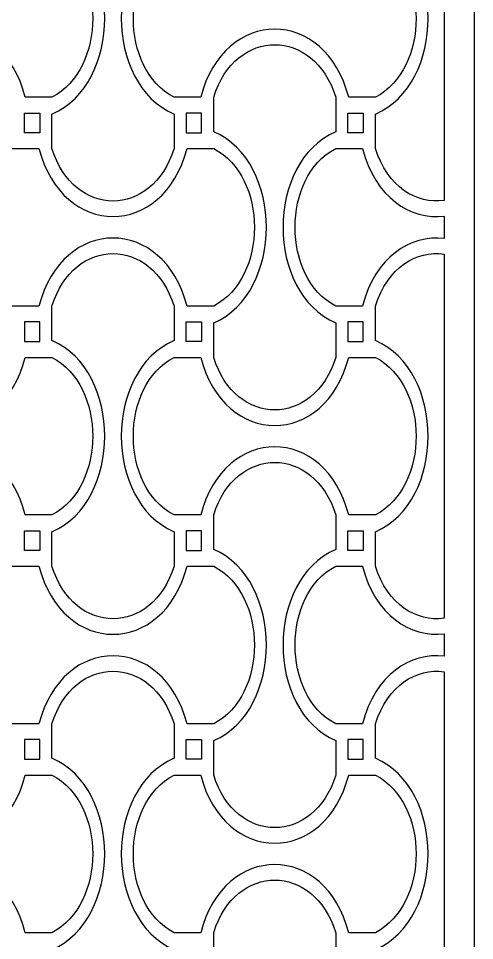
# Model space of a CAD drawing. Header units: centimetres. Extents: x -20.1 to -15.4, y -9 to 9.
# Drawn here: x -17.61 to -15.357, y -4.592 to -0.039 of the extents above; entities that cross this region are included whole.
import ezdxf

# ---------------------------------------------------------------- set-up
doc = ezdxf.new("R2010")
doc.units = ezdxf.units.CM
doc.header["$MEASUREMENT"] = 0
doc.layers.add('layer 1', color=7, linetype='Continuous')

msp = doc.modelspace()

# ---------------------------------------------------------------- linework, layer by layer
at = {"layer": 'layer 1', "color": 250}
for points, knots in [([(-20.08999, -9.00021), (-20.08999, -9.00021), (-20.08999, 9.00076), (-20.08999, 9.00076), (-20.08999, 9.00076), (-20.08999, 9.00076), (-15.35662, 9.00076), (-15.35662, 9.00076), (-15.35662, 9.00076), (-15.35662, 9.00076), (-15.35662, -9.00021), (-15.35662, -9.00021), (-15.35662, -9.00021), (-15.35662, -9.00021), (-20.08999, -9.00021), (-20.08999, -9.00021)], [0, 0, 0, 0, 0.2, 0.2, 0.2, 0.2, 0.4, 0.4, 0.4, 0.4, 0.6, 0.6, 0.6, 0.6, 1, 1, 1, 1]), ([(-16.84145, -0.68084), (-16.84145, -0.68084), (-16.84145, -0.51075), (-16.84145, -0.51075), (-16.84145, -0.51075), (-17.18865, -0.36174), (-17.18865, 0.28445), (-16.84145, 0.43345), (-16.84145, 0.43345), (-16.84145, 0.43345), (-16.84145, 0.60355), (-16.84145, 0.60355), (-16.84145, 0.60355), (-16.94957, 0.94969), (-17.33631, 0.94969), (-17.44443, 0.60355), (-17.44443, 0.60355), (-17.44443, 0.60355), (-17.44443, 0.43345), (-17.44443, 0.43345), (-17.44443, 0.43345), (-17.09723, 0.28445), (-17.09723, -0.36174), (-17.44443, -0.51075), (-17.44443, -0.51075), (-17.44443, -0.51075), (-17.44443, -0.68084), (-17.44443, -0.68084), (-17.44443, -0.68084), (-17.44443, -0.68084), (-17.44443, -0.68084), (-17.44443, -0.68084), (-17.44443, -0.68084), (-17.33631, -1.02699), (-16.94957, -1.02699), (-16.84145, -0.68084)], [0, 0, 0, 0, 0.1, 0.1, 0.1, 0.1, 0.2, 0.2, 0.2, 0.2, 0.3, 0.3, 0.3, 0.3, 0.4, 0.4, 0.4, 0.4, 0.5, 0.5, 0.5, 0.5, 0.6, 0.6, 0.6, 0.6, 0.7, 0.7, 0.7, 0.7, 0.8, 0.8, 0.8, 0.8, 1, 1, 1, 1]), ([(-15.50737, -0.93772), (-15.50737, -0.93772), (-15.50737, 0.86042), (-15.50737, 0.86042), (-15.50737, 0.86042), (-15.64287, 0.87983), (-15.78698, 0.79423), (-15.84654, 0.60355), (-15.84654, 0.60355), (-15.84654, 0.60355), (-15.84654, 0.43345), (-15.84654, 0.43345), (-15.84654, 0.43345), (-15.49934, 0.28445), (-15.49934, -0.36174), (-15.84654, -0.51075), (-15.84654, -0.51075), (-15.84654, -0.51075), (-15.84654, -0.68084), (-15.84654, -0.68084), (-15.84654, -0.68084), (-15.84654, -0.68084), (-15.84654, -0.68084), (-15.84654, -0.68084), (-15.84654, -0.68084), (-15.78698, -0.87153), (-15.64287, -0.95713), (-15.50737, -0.93772)], [0, 0, 0, 0, 0.125, 0.125, 0.125, 0.125, 0.25, 0.25, 0.25, 0.25, 0.375, 0.375, 0.375, 0.375, 0.5, 0.5, 0.5, 0.5, 0.625, 0.625, 0.625, 0.625, 0.75, 0.75, 0.75, 0.75, 1, 1, 1, 1]), ([(-18.43934, -0.42786), (-18.43934, -0.42786), (-18.30758, -0.42786), (-18.30758, -0.42786), (-18.30758, -0.42786), (-18.19216, 0.02036), (-17.69161, 0.02036), (-17.57619, -0.42786), (-17.57619, -0.42786), (-17.57619, -0.42786), (-17.44443, -0.42786), (-17.44443, -0.42786), (-17.44443, -0.42786), (-17.1763, -0.28828), (-17.1763, 0.21099), (-17.44443, 0.35056), (-17.44443, 0.35056), (-17.44443, 0.35056), (-17.57619, 0.35056), (-17.57619, 0.35056), (-17.57619, 0.35056), (-17.69161, -0.09766), (-18.19216, -0.09766), (-18.30758, 0.35056), (-18.30758, 0.35056), (-18.30758, 0.35056), (-18.43934, 0.35056), (-18.43934, 0.35056), (-18.43934, 0.35056), (-18.43934, 0.35056), (-18.43934, 0.35056), (-18.43934, 0.35056), (-18.43934, 0.35056), (-18.70746, 0.21099), (-18.70746, -0.28828), (-18.43934, -0.42786)], [0, 0, 0, 0, 0.1, 0.1, 0.1, 0.1, 0.2, 0.2, 0.2, 0.2, 0.3, 0.3, 0.3, 0.3, 0.4, 0.4, 0.4, 0.4, 0.5, 0.5, 0.5, 0.5, 0.6, 0.6, 0.6, 0.6, 0.7, 0.7, 0.7, 0.7, 0.8, 0.8, 0.8, 0.8, 1, 1, 1, 1]), ([(-16.84145, -0.42786), (-16.84145, -0.42786), (-16.70969, -0.42786), (-16.70969, -0.42786), (-16.70969, -0.42786), (-16.59427, 0.02036), (-16.09372, 0.02036), (-15.9783, -0.42786), (-15.9783, -0.42786), (-15.9783, -0.42786), (-15.84654, -0.42786), (-15.84654, -0.42786), (-15.84654, -0.42786), (-15.57841, -0.28828), (-15.57841, 0.21099), (-15.84654, 0.35056), (-15.84654, 0.35056), (-15.84654, 0.35056), (-15.9783, 0.35056), (-15.9783, 0.35056), (-15.9783, 0.35056), (-16.09372, -0.09766), (-16.59427, -0.09766), (-16.70969, 0.35056), (-16.70969, 0.35056), (-16.70969, 0.35056), (-16.84145, 0.35056), (-16.84145, 0.35056), (-16.84145, 0.35056), (-16.84145, 0.35056), (-16.84145, 0.35056), (-16.84145, 0.35056), (-16.84145, 0.35056), (-17.10958, 0.21099), (-17.10958, -0.28828), (-16.84145, -0.42786)], [0, 0, 0, 0, 0.1, 0.1, 0.1, 0.1, 0.2, 0.2, 0.2, 0.2, 0.3, 0.3, 0.3, 0.3, 0.4, 0.4, 0.4, 0.4, 0.5, 0.5, 0.5, 0.5, 0.6, 0.6, 0.6, 0.6, 0.7, 0.7, 0.7, 0.7, 0.8, 0.8, 0.8, 0.8, 1, 1, 1, 1]), ([(-16.64548, -0.42786), (-16.64548, -0.42786), (-16.64548, -0.59795), (-16.64548, -0.59795), (-16.64548, -0.59795), (-16.29829, -0.74696), (-16.29829, -1.39315), (-16.64548, -1.54215), (-16.64548, -1.54215), (-16.64548, -1.54215), (-16.64548, -1.71225), (-16.64548, -1.71225), (-16.64548, -1.71225), (-16.53736, -2.05839), (-16.15063, -2.05839), (-16.04251, -1.71225), (-16.04251, -1.71225), (-16.04251, -1.71225), (-16.04251, -1.71225), (-16.04251, -1.71225), (-16.04251, -1.71225), (-16.04251, -1.71225), (-16.04251, -1.54215), (-16.04251, -1.54215), (-16.04251, -1.54215), (-16.38971, -1.39315), (-16.38971, -0.74696), (-16.04251, -0.59795), (-16.04251, -0.59795), (-16.04251, -0.59795), (-16.04251, -0.42786), (-16.04251, -0.42786), (-16.04251, -0.42786), (-16.15063, -0.08171), (-16.53736, -0.08172), (-16.64548, -0.42786)], [0, 0, 0, 0, 0.1, 0.1, 0.1, 0.1, 0.2, 0.2, 0.2, 0.2, 0.3, 0.3, 0.3, 0.3, 0.4, 0.4, 0.4, 0.4, 0.5, 0.5, 0.5, 0.5, 0.6, 0.6, 0.6, 0.6, 0.7, 0.7, 0.7, 0.7, 0.8, 0.8, 0.8, 0.8, 1, 1, 1, 1]), ([(-17.5801, -0.5057), (-17.5801, -0.5057), (-17.5801, -0.603), (-17.5801, -0.603), (-17.5801, -0.603), (-17.5801, -0.603), (-17.50472, -0.603), (-17.50472, -0.603), (-17.50472, -0.603), (-17.50472, -0.603), (-17.50472, -0.5057), (-17.50472, -0.5057), (-17.50472, -0.5057), (-17.50472, -0.5057), (-17.5801, -0.5057), (-17.5801, -0.5057)], [0, 0, 0, 0, 0.2, 0.2, 0.2, 0.2, 0.4, 0.4, 0.4, 0.4, 0.6, 0.6, 0.6, 0.6, 1, 1, 1, 1]), ([(-16.78115, -0.603), (-16.78115, -0.603), (-16.78115, -0.5057), (-16.78115, -0.5057), (-16.78115, -0.5057), (-16.78115, -0.5057), (-16.70578, -0.5057), (-16.70578, -0.5057), (-16.70578, -0.5057), (-16.70578, -0.5057), (-16.70578, -0.603), (-16.70578, -0.603), (-16.70578, -0.603), (-16.70578, -0.603), (-16.78115, -0.603), (-16.78115, -0.603)], [0, 0, 0, 0, 0.2, 0.2, 0.2, 0.2, 0.4, 0.4, 0.4, 0.4, 0.6, 0.6, 0.6, 0.6, 1, 1, 1, 1]), ([(-15.98221, -0.5057), (-15.98221, -0.5057), (-15.98221, -0.603), (-15.98221, -0.603), (-15.98221, -0.603), (-15.98221, -0.603), (-15.90684, -0.603), (-15.90684, -0.603), (-15.90684, -0.603), (-15.90684, -0.603), (-15.90684, -0.5057), (-15.90684, -0.5057), (-15.90684, -0.5057), (-15.90684, -0.5057), (-15.98221, -0.5057), (-15.98221, -0.5057)], [0, 0, 0, 0, 0.2, 0.2, 0.2, 0.2, 0.4, 0.4, 0.4, 0.4, 0.6, 0.6, 0.6, 0.6, 1, 1, 1, 1]), ([(-16.64548, -0.68084), (-16.64548, -0.68084), (-16.77724, -0.68084), (-16.77724, -0.68084), (-16.77724, -0.68084), (-16.89266, -1.12906), (-17.39321, -1.12906), (-17.50864, -0.68084), (-17.50864, -0.68084), (-17.50864, -0.68084), (-17.64039, -0.68084), (-17.64039, -0.68084), (-17.64039, -0.68084), (-17.90852, -0.82042), (-17.90852, -1.31969), (-17.64039, -1.45926), (-17.64039, -1.45926), (-17.64039, -1.45926), (-17.64039, -1.45926), (-17.64039, -1.45926), (-17.64039, -1.45926), (-17.64039, -1.45926), (-17.50864, -1.45926), (-17.50864, -1.45926), (-17.50864, -1.45926), (-17.39321, -1.01104), (-16.89267, -1.01104), (-16.77724, -1.45926), (-16.77724, -1.45926), (-16.77724, -1.45926), (-16.64548, -1.45926), (-16.64548, -1.45926), (-16.64548, -1.45926), (-16.37736, -1.31969), (-16.37736, -0.82042), (-16.64548, -0.68084)], [0, 0, 0, 0, 0.1, 0.1, 0.1, 0.1, 0.2, 0.2, 0.2, 0.2, 0.3, 0.3, 0.3, 0.3, 0.4, 0.4, 0.4, 0.4, 0.5, 0.5, 0.5, 0.5, 0.6, 0.6, 0.6, 0.6, 0.7, 0.7, 0.7, 0.7, 0.8, 0.8, 0.8, 0.8, 1, 1, 1, 1]), ([(-15.50737, -1.12542), (-15.50737, -1.12542), (-15.50737, -1.01469), (-15.50737, -1.01469), (-15.50737, -1.01469), (-15.67324, -1.03452), (-15.84832, -0.92326), (-15.91075, -0.68084), (-15.91075, -0.68084), (-15.91075, -0.68084), (-16.04251, -0.68084), (-16.04251, -0.68084), (-16.04251, -0.68084), (-16.31063, -0.82042), (-16.31063, -1.31969), (-16.04251, -1.45926), (-16.04251, -1.45926), (-16.04251, -1.45926), (-16.04251, -1.45926), (-16.04251, -1.45926), (-16.04251, -1.45926), (-16.04251, -1.45926), (-15.91075, -1.45926), (-15.91075, -1.45926), (-15.91075, -1.45926), (-15.84832, -1.21684), (-15.67324, -1.10559), (-15.50737, -1.12542)], [0, 0, 0, 0, 0.125, 0.125, 0.125, 0.125, 0.25, 0.25, 0.25, 0.25, 0.375, 0.375, 0.375, 0.375, 0.5, 0.5, 0.5, 0.5, 0.625, 0.625, 0.625, 0.625, 0.75, 0.75, 0.75, 0.75, 1, 1, 1, 1]), ([(-16.84145, -2.74366), (-16.84145, -2.74366), (-16.84145, -2.57356), (-16.84145, -2.57356), (-16.84145, -2.57356), (-17.18865, -2.42455), (-17.18865, -1.77837), (-16.84145, -1.62936), (-16.84145, -1.62936), (-16.84145, -1.62936), (-16.84145, -1.45926), (-16.84145, -1.45926), (-16.84145, -1.45926), (-16.94957, -1.11312), (-17.33631, -1.11312), (-17.44443, -1.45926), (-17.44443, -1.45926), (-17.44443, -1.45926), (-17.44443, -1.62936), (-17.44443, -1.62936), (-17.44443, -1.62936), (-17.09723, -1.77837), (-17.09723, -2.42455), (-17.44443, -2.57356), (-17.44443, -2.57356), (-17.44443, -2.57356), (-17.44443, -2.74366), (-17.44443, -2.74366), (-17.44443, -2.74366), (-17.44443, -2.74366), (-17.44443, -2.74366), (-17.44443, -2.74366), (-17.44443, -2.74366), (-17.33631, -3.0898), (-16.94957, -3.0898), (-16.84145, -2.74366)], [0, 0, 0, 0, 0.1, 0.1, 0.1, 0.1, 0.2, 0.2, 0.2, 0.2, 0.3, 0.3, 0.3, 0.3, 0.4, 0.4, 0.4, 0.4, 0.5, 0.5, 0.5, 0.5, 0.6, 0.6, 0.6, 0.6, 0.7, 0.7, 0.7, 0.7, 0.8, 0.8, 0.8, 0.8, 1, 1, 1, 1]), ([(-15.50737, -3.00053), (-15.50737, -3.00053), (-15.50737, -1.2024), (-15.50737, -1.2024), (-15.50737, -1.2024), (-15.64287, -1.18298), (-15.78698, -1.26858), (-15.84654, -1.45926), (-15.84654, -1.45926), (-15.84654, -1.45926), (-15.84654, -1.62936), (-15.84654, -1.62936), (-15.84654, -1.62936), (-15.49934, -1.77837), (-15.49934, -2.42455), (-15.84654, -2.57356), (-15.84654, -2.57356), (-15.84654, -2.57356), (-15.84654, -2.74366), (-15.84654, -2.74366), (-15.84654, -2.74366), (-15.84654, -2.74366), (-15.84654, -2.74366), (-15.84654, -2.74366), (-15.84654, -2.74366), (-15.78698, -2.93434), (-15.64287, -3.01995), (-15.50737, -3.00053)], [0, 0, 0, 0, 0.125, 0.125, 0.125, 0.125, 0.25, 0.25, 0.25, 0.25, 0.375, 0.375, 0.375, 0.375, 0.5, 0.5, 0.5, 0.5, 0.625, 0.625, 0.625, 0.625, 0.75, 0.75, 0.75, 0.75, 1, 1, 1, 1]), ([(-17.50472, -1.53711), (-17.50472, -1.53711), (-17.50472, -1.63441), (-17.50472, -1.63441), (-17.50472, -1.63441), (-17.50472, -1.63441), (-17.5801, -1.63441), (-17.5801, -1.63441), (-17.5801, -1.63441), (-17.5801, -1.63441), (-17.5801, -1.53711), (-17.5801, -1.53711), (-17.5801, -1.53711), (-17.5801, -1.53711), (-17.50472, -1.53711), (-17.50472, -1.53711)], [0, 0, 0, 0, 0.2, 0.2, 0.2, 0.2, 0.4, 0.4, 0.4, 0.4, 0.6, 0.6, 0.6, 0.6, 1, 1, 1, 1]), ([(-16.70578, -1.53711), (-16.70578, -1.53711), (-16.78115, -1.53711), (-16.78115, -1.53711), (-16.78115, -1.53711), (-16.78115, -1.53711), (-16.78115, -1.63441), (-16.78115, -1.63441), (-16.78115, -1.63441), (-16.78115, -1.63441), (-16.70578, -1.63441), (-16.70578, -1.63441), (-16.70578, -1.63441), (-16.70578, -1.63441), (-16.70578, -1.53711), (-16.70578, -1.53711)], [0, 0, 0, 0, 0.2, 0.2, 0.2, 0.2, 0.4, 0.4, 0.4, 0.4, 0.6, 0.6, 0.6, 0.6, 1, 1, 1, 1]), ([(-15.90684, -1.53711), (-15.90684, -1.53711), (-15.90684, -1.63441), (-15.90684, -1.63441), (-15.90684, -1.63441), (-15.90684, -1.63441), (-15.98221, -1.63441), (-15.98221, -1.63441), (-15.98221, -1.63441), (-15.98221, -1.63441), (-15.98221, -1.53711), (-15.98221, -1.53711), (-15.98221, -1.53711), (-15.98221, -1.53711), (-15.90684, -1.53711), (-15.90684, -1.53711)], [0, 0, 0, 0, 0.2, 0.2, 0.2, 0.2, 0.4, 0.4, 0.4, 0.4, 0.6, 0.6, 0.6, 0.6, 1, 1, 1, 1]), ([(-18.43934, -2.49067), (-18.43934, -2.49067), (-18.30758, -2.49067), (-18.30758, -2.49067), (-18.30758, -2.49067), (-18.19216, -2.04245), (-17.69161, -2.04245), (-17.57619, -2.49067), (-17.57619, -2.49067), (-17.57619, -2.49067), (-17.44443, -2.49067), (-17.44443, -2.49067), (-17.44443, -2.49067), (-17.1763, -2.35109), (-17.1763, -1.85183), (-17.44443, -1.71225), (-17.44443, -1.71225), (-17.44443, -1.71225), (-17.57619, -1.71225), (-17.57619, -1.71225), (-17.57619, -1.71225), (-17.69161, -2.16047), (-18.19216, -2.16047), (-18.30758, -1.71225), (-18.30758, -1.71225), (-18.30758, -1.71225), (-18.43934, -1.71225), (-18.43934, -1.71225), (-18.43934, -1.71225), (-18.43934, -1.71225), (-18.43934, -1.71225), (-18.43934, -1.71225), (-18.43934, -1.71225), (-18.70746, -1.85183), (-18.70746, -2.35109), (-18.43934, -2.49067)], [0, 0, 0, 0, 0.1, 0.1, 0.1, 0.1, 0.2, 0.2, 0.2, 0.2, 0.3, 0.3, 0.3, 0.3, 0.4, 0.4, 0.4, 0.4, 0.5, 0.5, 0.5, 0.5, 0.6, 0.6, 0.6, 0.6, 0.7, 0.7, 0.7, 0.7, 0.8, 0.8, 0.8, 0.8, 1, 1, 1, 1]), ([(-16.84145, -2.49067), (-16.84145, -2.49067), (-16.70969, -2.49067), (-16.70969, -2.49067), (-16.70969, -2.49067), (-16.59427, -2.04245), (-16.09372, -2.04245), (-15.9783, -2.49067), (-15.9783, -2.49067), (-15.9783, -2.49067), (-15.84654, -2.49067), (-15.84654, -2.49067), (-15.84654, -2.49067), (-15.57841, -2.35109), (-15.57841, -1.85183), (-15.84654, -1.71225), (-15.84654, -1.71225), (-15.84654, -1.71225), (-15.9783, -1.71225), (-15.9783, -1.71225), (-15.9783, -1.71225), (-16.09372, -2.16047), (-16.59427, -2.16047), (-16.70969, -1.71225), (-16.70969, -1.71225), (-16.70969, -1.71225), (-16.84145, -1.71225), (-16.84145, -1.71225), (-16.84145, -1.71225), (-16.84145, -1.71225), (-16.84145, -1.71225), (-16.84145, -1.71225), (-16.84145, -1.71225), (-17.10958, -1.85183), (-17.10958, -2.35109), (-16.84145, -2.49067)], [0, 0, 0, 0, 0.1, 0.1, 0.1, 0.1, 0.2, 0.2, 0.2, 0.2, 0.3, 0.3, 0.3, 0.3, 0.4, 0.4, 0.4, 0.4, 0.5, 0.5, 0.5, 0.5, 0.6, 0.6, 0.6, 0.6, 0.7, 0.7, 0.7, 0.7, 0.8, 0.8, 0.8, 0.8, 1, 1, 1, 1]), ([(-16.64548, -2.49067), (-16.64548, -2.49067), (-16.64548, -2.66077), (-16.64548, -2.66077), (-16.64548, -2.66077), (-16.29829, -2.80978), (-16.29829, -3.45596), (-16.64548, -3.60497), (-16.64548, -3.60497), (-16.64548, -3.60497), (-16.64548, -3.77507), (-16.64548, -3.77507), (-16.64548, -3.77507), (-16.53736, -4.12121), (-16.15063, -4.12121), (-16.04251, -3.77507), (-16.04251, -3.77507), (-16.04251, -3.77507), (-16.04251, -3.77507), (-16.04251, -3.77507), (-16.04251, -3.77507), (-16.04251, -3.77507), (-16.04251, -3.60497), (-16.04251, -3.60497), (-16.04251, -3.60497), (-16.38971, -3.45596), (-16.38971, -2.80978), (-16.04251, -2.66077), (-16.04251, -2.66077), (-16.04251, -2.66077), (-16.04251, -2.49067), (-16.04251, -2.49067), (-16.04251, -2.49067), (-16.15063, -2.14453), (-16.53736, -2.14453), (-16.64548, -2.49067)], [0, 0, 0, 0, 0.1, 0.1, 0.1, 0.1, 0.2, 0.2, 0.2, 0.2, 0.3, 0.3, 0.3, 0.3, 0.4, 0.4, 0.4, 0.4, 0.5, 0.5, 0.5, 0.5, 0.6, 0.6, 0.6, 0.6, 0.7, 0.7, 0.7, 0.7, 0.8, 0.8, 0.8, 0.8, 1, 1, 1, 1]), ([(-17.5801, -2.56851), (-17.5801, -2.56851), (-17.5801, -2.66582), (-17.5801, -2.66582), (-17.5801, -2.66582), (-17.5801, -2.66582), (-17.50472, -2.66582), (-17.50472, -2.66582), (-17.50472, -2.66582), (-17.50472, -2.66582), (-17.50472, -2.56851), (-17.50472, -2.56851), (-17.50472, -2.56851), (-17.50472, -2.56851), (-17.5801, -2.56851), (-17.5801, -2.56851)], [0, 0, 0, 0, 0.2, 0.2, 0.2, 0.2, 0.4, 0.4, 0.4, 0.4, 0.6, 0.6, 0.6, 0.6, 1, 1, 1, 1]), ([(-16.78115, -2.66582), (-16.78115, -2.66582), (-16.78115, -2.56851), (-16.78115, -2.56851), (-16.78115, -2.56851), (-16.78115, -2.56851), (-16.70578, -2.56851), (-16.70578, -2.56851), (-16.70578, -2.56851), (-16.70578, -2.56851), (-16.70578, -2.66582), (-16.70578, -2.66582), (-16.70578, -2.66582), (-16.70578, -2.66582), (-16.78115, -2.66582), (-16.78115, -2.66582)], [0, 0, 0, 0, 0.2, 0.2, 0.2, 0.2, 0.4, 0.4, 0.4, 0.4, 0.6, 0.6, 0.6, 0.6, 1, 1, 1, 1]), ([(-15.98221, -2.56851), (-15.98221, -2.56851), (-15.98221, -2.66582), (-15.98221, -2.66582), (-15.98221, -2.66582), (-15.98221, -2.66582), (-15.90684, -2.66582), (-15.90684, -2.66582), (-15.90684, -2.66582), (-15.90684, -2.66582), (-15.90684, -2.56851), (-15.90684, -2.56851), (-15.90684, -2.56851), (-15.90684, -2.56851), (-15.98221, -2.56851), (-15.98221, -2.56851)], [0, 0, 0, 0, 0.2, 0.2, 0.2, 0.2, 0.4, 0.4, 0.4, 0.4, 0.6, 0.6, 0.6, 0.6, 1, 1, 1, 1]), ([(-16.64548, -2.74366), (-16.64548, -2.74366), (-16.77724, -2.74366), (-16.77724, -2.74366), (-16.77724, -2.74366), (-16.89266, -3.19188), (-17.39321, -3.19188), (-17.50864, -2.74366), (-17.50864, -2.74366), (-17.50864, -2.74366), (-17.64039, -2.74366), (-17.64039, -2.74366), (-17.64039, -2.74366), (-17.90852, -2.88324), (-17.90852, -3.3825), (-17.64039, -3.52208), (-17.64039, -3.52208), (-17.64039, -3.52208), (-17.64039, -3.52208), (-17.64039, -3.52208), (-17.64039, -3.52208), (-17.64039, -3.52208), (-17.50864, -3.52208), (-17.50864, -3.52208), (-17.50864, -3.52208), (-17.39321, -3.07386), (-16.89267, -3.07386), (-16.77724, -3.52208), (-16.77724, -3.52208), (-16.77724, -3.52208), (-16.64548, -3.52208), (-16.64548, -3.52208), (-16.64548, -3.52208), (-16.37736, -3.3825), (-16.37736, -2.88324), (-16.64548, -2.74366)], [0, 0, 0, 0, 0.1, 0.1, 0.1, 0.1, 0.2, 0.2, 0.2, 0.2, 0.3, 0.3, 0.3, 0.3, 0.4, 0.4, 0.4, 0.4, 0.5, 0.5, 0.5, 0.5, 0.6, 0.6, 0.6, 0.6, 0.7, 0.7, 0.7, 0.7, 0.8, 0.8, 0.8, 0.8, 1, 1, 1, 1]), ([(-15.50737, -3.18824), (-15.50737, -3.18824), (-15.50737, -3.07751), (-15.50737, -3.07751), (-15.50737, -3.07751), (-15.67324, -3.09734), (-15.84832, -2.98608), (-15.91075, -2.74366), (-15.91075, -2.74366), (-15.91075, -2.74366), (-16.04251, -2.74366), (-16.04251, -2.74366), (-16.04251, -2.74366), (-16.31063, -2.88324), (-16.31063, -3.3825), (-16.04251, -3.52208), (-16.04251, -3.52208), (-16.04251, -3.52208), (-16.04251, -3.52208), (-16.04251, -3.52208), (-16.04251, -3.52208), (-16.04251, -3.52208), (-15.91075, -3.52208), (-15.91075, -3.52208), (-15.91075, -3.52208), (-15.84832, -3.27966), (-15.67324, -3.16841), (-15.50737, -3.18824)], [0, 0, 0, 0, 0.125, 0.125, 0.125, 0.125, 0.25, 0.25, 0.25, 0.25, 0.375, 0.375, 0.375, 0.375, 0.5, 0.5, 0.5, 0.5, 0.625, 0.625, 0.625, 0.625, 0.75, 0.75, 0.75, 0.75, 1, 1, 1, 1]), ([(-16.84145, -4.80647), (-16.84145, -4.80647), (-16.84145, -4.63638), (-16.84145, -4.63638), (-16.84145, -4.63638), (-17.18865, -4.48737), (-17.18865, -3.84118), (-16.84145, -3.69218), (-16.84145, -3.69218), (-16.84145, -3.69218), (-16.84145, -3.52208), (-16.84145, -3.52208), (-16.84145, -3.52208), (-16.94957, -3.17594), (-17.33631, -3.17594), (-17.44443, -3.52208), (-17.44443, -3.52208), (-17.44443, -3.52208), (-17.44443, -3.69218), (-17.44443, -3.69218), (-17.44443, -3.69218), (-17.09723, -3.84118), (-17.09723, -4.48737), (-17.44443, -4.63638), (-17.44443, -4.63638), (-17.44443, -4.63638), (-17.44443, -4.80647), (-17.44443, -4.80647), (-17.44443, -4.80647), (-17.44443, -4.80647), (-17.44443, -4.80647), (-17.44443, -4.80647), (-17.44443, -4.80647), (-17.33631, -5.15261), (-16.94957, -5.15262), (-16.84145, -4.80647)], [0, 0, 0, 0, 0.1, 0.1, 0.1, 0.1, 0.2, 0.2, 0.2, 0.2, 0.3, 0.3, 0.3, 0.3, 0.4, 0.4, 0.4, 0.4, 0.5, 0.5, 0.5, 0.5, 0.6, 0.6, 0.6, 0.6, 0.7, 0.7, 0.7, 0.7, 0.8, 0.8, 0.8, 0.8, 1, 1, 1, 1]), ([(-15.50737, -5.06335), (-15.50737, -5.06335), (-15.50737, -3.26521), (-15.50737, -3.26521), (-15.50737, -3.26521), (-15.64287, -3.2458), (-15.78698, -3.3314), (-15.84654, -3.52208), (-15.84654, -3.52208), (-15.84654, -3.52208), (-15.84654, -3.69218), (-15.84654, -3.69218), (-15.84654, -3.69218), (-15.49934, -3.84118), (-15.49934, -4.48737), (-15.84654, -4.63638), (-15.84654, -4.63638), (-15.84654, -4.63638), (-15.84654, -4.80647), (-15.84654, -4.80647), (-15.84654, -4.80647), (-15.84654, -4.80647), (-15.84654, -4.80647), (-15.84654, -4.80647), (-15.84654, -4.80647), (-15.78698, -4.99715), (-15.64287, -5.08276), (-15.50737, -5.06335)], [0, 0, 0, 0, 0.125, 0.125, 0.125, 0.125, 0.25, 0.25, 0.25, 0.25, 0.375, 0.375, 0.375, 0.375, 0.5, 0.5, 0.5, 0.5, 0.625, 0.625, 0.625, 0.625, 0.75, 0.75, 0.75, 0.75, 1, 1, 1, 1]), ([(-17.50472, -3.59992), (-17.50472, -3.59992), (-17.50472, -3.69722), (-17.50472, -3.69722), (-17.50472, -3.69722), (-17.50472, -3.69722), (-17.5801, -3.69722), (-17.5801, -3.69722), (-17.5801, -3.69722), (-17.5801, -3.69722), (-17.5801, -3.59992), (-17.5801, -3.59992), (-17.5801, -3.59992), (-17.5801, -3.59992), (-17.50472, -3.59992), (-17.50472, -3.59992)], [0, 0, 0, 0, 0.2, 0.2, 0.2, 0.2, 0.4, 0.4, 0.4, 0.4, 0.6, 0.6, 0.6, 0.6, 1, 1, 1, 1]), ([(-16.70578, -3.59992), (-16.70578, -3.59992), (-16.78115, -3.59992), (-16.78115, -3.59992), (-16.78115, -3.59992), (-16.78115, -3.59992), (-16.78115, -3.69722), (-16.78115, -3.69722), (-16.78115, -3.69722), (-16.78115, -3.69722), (-16.70578, -3.69722), (-16.70578, -3.69722), (-16.70578, -3.69722), (-16.70578, -3.69722), (-16.70578, -3.59992), (-16.70578, -3.59992)], [0, 0, 0, 0, 0.2, 0.2, 0.2, 0.2, 0.4, 0.4, 0.4, 0.4, 0.6, 0.6, 0.6, 0.6, 1, 1, 1, 1]), ([(-15.90684, -3.59992), (-15.90684, -3.59992), (-15.90684, -3.69722), (-15.90684, -3.69722), (-15.90684, -3.69722), (-15.90684, -3.69722), (-15.98221, -3.69722), (-15.98221, -3.69722), (-15.98221, -3.69722), (-15.98221, -3.69722), (-15.98221, -3.59992), (-15.98221, -3.59992), (-15.98221, -3.59992), (-15.98221, -3.59992), (-15.90684, -3.59992), (-15.90684, -3.59992)], [0, 0, 0, 0, 0.2, 0.2, 0.2, 0.2, 0.4, 0.4, 0.4, 0.4, 0.6, 0.6, 0.6, 0.6, 1, 1, 1, 1]), ([(-18.43934, -4.55349), (-18.43934, -4.55349), (-18.30758, -4.55349), (-18.30758, -4.55349), (-18.30758, -4.55349), (-18.19216, -4.10527), (-17.69161, -4.10527), (-17.57619, -4.55349), (-17.57619, -4.55349), (-17.57619, -4.55349), (-17.44443, -4.55349), (-17.44443, -4.55349), (-17.44443, -4.55349), (-17.1763, -4.41391), (-17.1763, -3.91464), (-17.44443, -3.77507), (-17.44443, -3.77507), (-17.44443, -3.77507), (-17.57619, -3.77507), (-17.57619, -3.77507), (-17.57619, -3.77507), (-17.69161, -4.22329), (-18.19216, -4.22329), (-18.30758, -3.77507), (-18.30758, -3.77507), (-18.30758, -3.77507), (-18.43934, -3.77507), (-18.43934, -3.77507), (-18.43934, -3.77507), (-18.43934, -3.77507), (-18.43934, -3.77507), (-18.43934, -3.77507), (-18.43934, -3.77507), (-18.70746, -3.91464), (-18.70746, -4.41391), (-18.43934, -4.55349)], [0, 0, 0, 0, 0.1, 0.1, 0.1, 0.1, 0.2, 0.2, 0.2, 0.2, 0.3, 0.3, 0.3, 0.3, 0.4, 0.4, 0.4, 0.4, 0.5, 0.5, 0.5, 0.5, 0.6, 0.6, 0.6, 0.6, 0.7, 0.7, 0.7, 0.7, 0.8, 0.8, 0.8, 0.8, 1, 1, 1, 1]), ([(-16.84145, -4.55349), (-16.84145, -4.55349), (-16.70969, -4.55349), (-16.70969, -4.55349), (-16.70969, -4.55349), (-16.59427, -4.10527), (-16.09372, -4.10527), (-15.9783, -4.55349), (-15.9783, -4.55349), (-15.9783, -4.55349), (-15.84654, -4.55349), (-15.84654, -4.55349), (-15.84654, -4.55349), (-15.57841, -4.41391), (-15.57841, -3.91464), (-15.84654, -3.77507), (-15.84654, -3.77507), (-15.84654, -3.77507), (-15.9783, -3.77507), (-15.9783, -3.77507), (-15.9783, -3.77507), (-16.09372, -4.22329), (-16.59427, -4.22329), (-16.70969, -3.77507), (-16.70969, -3.77507), (-16.70969, -3.77507), (-16.84145, -3.77507), (-16.84145, -3.77507), (-16.84145, -3.77507), (-16.84145, -3.77507), (-16.84145, -3.77507), (-16.84145, -3.77507), (-16.84145, -3.77507), (-17.10958, -3.91464), (-17.10958, -4.41391), (-16.84145, -4.55349)], [0, 0, 0, 0, 0.1, 0.1, 0.1, 0.1, 0.2, 0.2, 0.2, 0.2, 0.3, 0.3, 0.3, 0.3, 0.4, 0.4, 0.4, 0.4, 0.5, 0.5, 0.5, 0.5, 0.6, 0.6, 0.6, 0.6, 0.7, 0.7, 0.7, 0.7, 0.8, 0.8, 0.8, 0.8, 1, 1, 1, 1]), ([(-16.64548, -4.55349), (-16.64548, -4.55349), (-16.64548, -4.72358), (-16.64548, -4.72358), (-16.64548, -4.72358), (-16.29829, -4.87259), (-16.29829, -5.51878), (-16.64548, -5.66778), (-16.64548, -5.66778), (-16.64548, -5.66778), (-16.64548, -5.83788), (-16.64548, -5.83788), (-16.64548, -5.83788), (-16.53736, -6.18402), (-16.15063, -6.18402), (-16.04251, -5.83788), (-16.04251, -5.83788), (-16.04251, -5.83788), (-16.04251, -5.83788), (-16.04251, -5.83788), (-16.04251, -5.83788), (-16.04251, -5.83788), (-16.04251, -5.66778), (-16.04251, -5.66778), (-16.04251, -5.66778), (-16.38971, -5.51878), (-16.38971, -4.87259), (-16.04251, -4.72358), (-16.04251, -4.72358), (-16.04251, -4.72358), (-16.04251, -4.55349), (-16.04251, -4.55349), (-16.04251, -4.55349), (-16.15063, -4.20734), (-16.53736, -4.20735), (-16.64548, -4.55349)], [0, 0, 0, 0, 0.1, 0.1, 0.1, 0.1, 0.2, 0.2, 0.2, 0.2, 0.3, 0.3, 0.3, 0.3, 0.4, 0.4, 0.4, 0.4, 0.5, 0.5, 0.5, 0.5, 0.6, 0.6, 0.6, 0.6, 0.7, 0.7, 0.7, 0.7, 0.8, 0.8, 0.8, 0.8, 1, 1, 1, 1])]:
    msp.add_open_spline(points, degree=3, knots=knots, dxfattribs=at)

doc.saveas('drawing.dxf')
